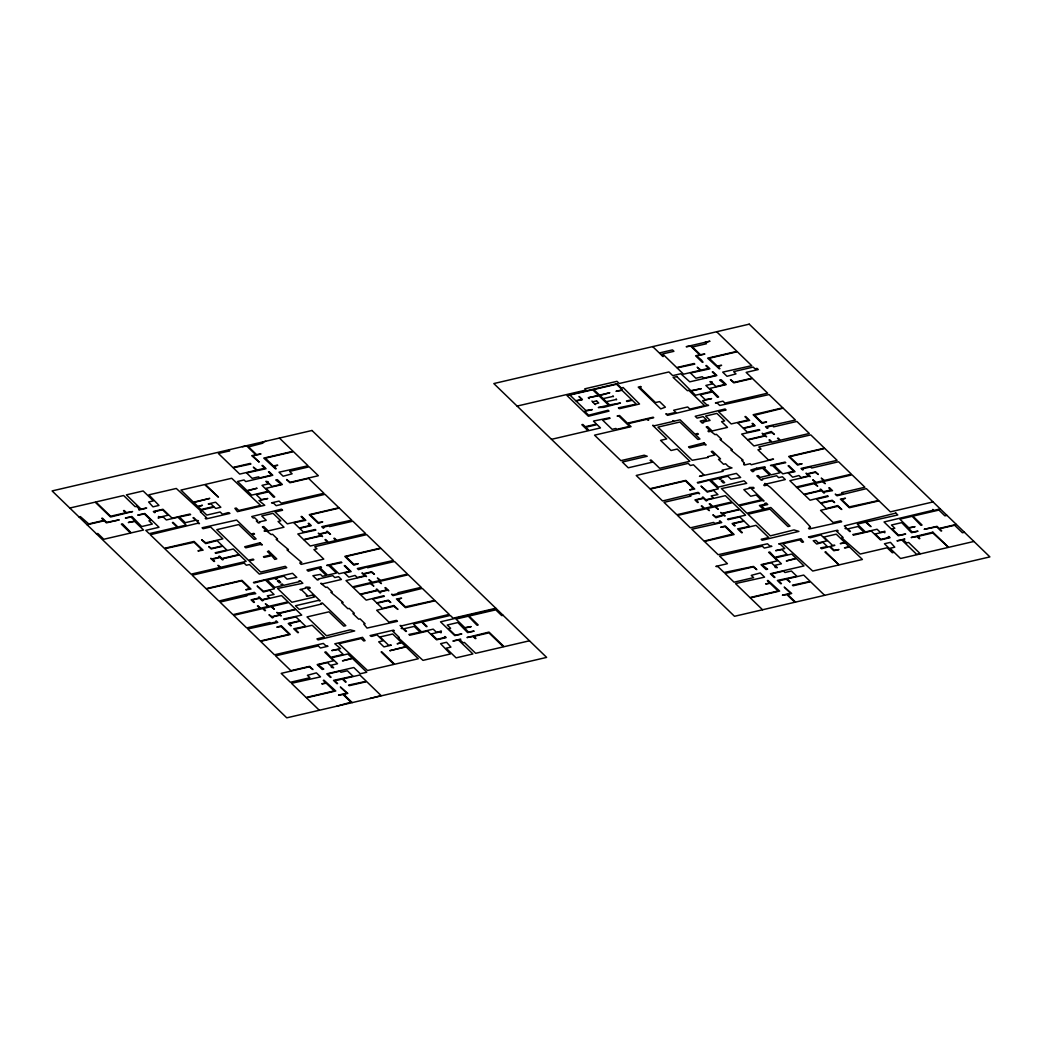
<?xml version="1.0" encoding="UTF-8"?>
<svg xmlns="http://www.w3.org/2000/svg" width="1042" height="1042" viewBox="0 0 1042 1042"><rect width="100%" height="100%" fill="white"/><g stroke="black" fill="none" stroke-linecap="round" stroke-linejoin="round"><path stroke-width="1.5" d="M69.788 508.04L95.161 502.14L110.543 517.014L132.568 511.57L126.369 512.573L124.206 510.489L123.516 510.645L125.691 512.742L110.595 516.246L95.838 501.97L123.62 495.51L135.121 506.646L136.502 506.321L139.745 509.473C133.988 511.479 156.691 505.683 141.113 509.147L126.356 494.872L143.158 490.964L153.408 500.876L148.602 501.997L152.966 506.829L158.97 505.435L148.863 494.833L176.293 488.464L201.301 511.414L200.272 511.648L206.759 517.913L205.209 518.278L205.938 518.968L229.904 513.393L228.224 512.599L222.519 514.253L220.175 511.974L206.811 515.087L201.562 510.007L214.248 507.063L215.707 508.47L220.852 507.272L215.616 502.218L208.244 503.924L210.836 503.755L213.714 506.555L201.028 509.499L198.149 506.712L202.409 505.292L197.785 506.36L193.812 502.518L209.742 498.389L193.447 502.179L180.943 490.079L204.61 484.582L218.429 497.125L205.287 484.426L231.689 478.278L260.578 505.396L238.774 510.463L236.247 508.027L234.88 508.34L237.446 511.648L264.733 505.292L258.989 500.577L267.742 498.532L261.373 499.587L256.319 494.703L268.667 491.824L273.564 497.177L274.762 496.904L265.918 488.346L282.382 484.517L277.328 479.633L275.778 479.997L281.327 484.335L272.079 486.484L267.742 482.303L268.237 481.756L265.879 481.326L268.497 483.853L261.985 485.364L268.12 491.303L251.669 495.132L247.332 490.938L257.087 488.242L246.98 490.587L237.55 481.482L244.049 479.958L245.73 481.573L272.809 475.269L269.11 471.7L268.432 471.857L271.767 475.087L259.692 477.887L258.611 476.845L252.164 478.343L246.576 472.938L266.049 468.731L262.61 465.409L261.933 465.566L264.733 468.275L257.179 470.033L253.336 467.142L256.501 470.189L239.699 474.097L233.2 467.819L250.953 464.016L250.327 463.403L232.835 467.467L218.403 453.504L229.722 450.873L228.68 449.87M517.092 406.08L585.995 390.06L584.718 388.835L616.981 381.333L619.235 383.508L668.925 371.955L672.728 375.628L680.804 373.739L689.778 381.828L716.857 375.537L712.975 371.786L712.285 371.942L715.815 375.341L703.741 378.155L702.295 376.748L695.848 378.246L690.442 373.023L709.915 368.816L706.476 365.495L705.799 365.651L708.586 368.36L701.045 370.118L697.202 367.227L700.367 370.275L683.565 374.182L677.066 367.904L694.819 364.101L694.193 363.489L676.701 367.552L662.621 353.941L673.94 351.31L672.494 349.904L659.807 352.86L663.077 356.598L652.709 346.608M78.945 516.897L80.325 516.572L88.765 523.918L103.848 520.414L101.686 518.317L102.376 518.161L106.701 522.342L119.231 519.867L106.375 522.863L104.213 520.766L87.072 524.751M589.29 398.591L588.756 398.07M612.983 396.012L613.451 396.611M591.96 401.014L592.768 401.795M603.136 398.617L613.191 396.364M616.109 399.034L616.617 399.685M606.327 401.704L616.382 399.451M595.503 404.596L594.8 403.918M96.463 533.83L97.831 533.504L103.783 539.261L130.524 533.048L121.328 524.139L122.526 523.865L131.214 532.879L143.562 530.013L134.718 521.469L128.348 522.511L135.043 520.961L131.071 517.119L125.392 518.004L131.904 516.493L141.686 526.549L152.314 524.087L148.915 520.805L150.973 520.323L144.434 514.006L137.739 515.126L144.76 513.498L159.022 527.278L145.789 530.365L149.214 533.673L177.192 527.174L172.412 522.55L173.089 522.394L177.882 527.018L186.101 525.103L177.987 517.249L166.329 519.958L163.086 516.819L158.11 517.965L159.296 517.262L158.475 516.48L159.973 517.106L168.205 515.191L162.617 509.772L154.385 511.687L155.193 512.482L154.516 512.638L153.33 511.505L162.93 509.264L172.138 518.174L189.97 514.032L190.595 514.631L179.354 516.923L185.307 522.68L195.596 520.297L192.978 517.757L193.669 517.6L196.469 520.31L198.397 520.726L196.847 521.091L199.465 523.618L197.459 523.318L150.295 534.728L164.376 548.339L194.072 541.436L203.099 550.163L197.928 550.931L201.692 549.616L194.112 542.296L164.74 548.691L191.09 574.168L220.096 567.421L217.934 565.324L220.787 567.265L246.159 561.364L239.478 554.904L222.337 558.89L223.144 559.671L222.454 559.841L220.018 557.483L212.477 559.241L214.639 561.325L213.962 561.495L210.705 558.343L212.112 558.89L219.667 557.131L218.846 556.35L219.536 556.181L221.972 558.538L239.113 554.552L233.343 548.965L215.785 553.38L215.147 552.768L226.804 550.059L222.832 546.216L211.174 548.926L208.739 546.568L211.5 548.418L222.48 545.865L217.062 540.629L205.678 543.611L201.614 539.678L205.73 542.83L222.871 538.844L210.601 526.978L203.06 528.737L202.07 527.773L236.625 520.062L251.057 534.025L253.805 533.387L254.522 534.09L251.786 534.728L256.111 538.909L254.053 539.391L238.709 524.556L216.775 529.662L248.361 560.205L253.154 559.085L253.87 559.788L249.077 560.896L260.63 572.071L285.313 566.327L286.758 567.721L259.328 574.103L249.442 564.543L246.355 565.259L244.154 563.123L192.171 575.21L206.069 588.652L241.939 580.316L250.953 589.043L245.795 589.811L249.546 588.496L241.614 580.824L206.433 589.004L218.885 601.052L254.391 592.351L255.746 593.666L246.199 595.125L246.915 595.829L219.966 602.094L232.965 614.663L259.914 608.398L257.387 605.949L258.064 605.793L260.591 608.228L268.146 606.483L265.345 603.774L268.823 606.314L288.022 601.859L281.522 595.568L262.324 600.036L262.962 600.648L262.271 600.804L259.653 598.277L252.112 600.036L254.456 602.302L253.779 602.458L251.07 599.84L259.302 597.926L258.481 597.144L259.171 596.975L261.972 599.684L269.513 597.939L267.338 595.842L274.033 594.5L269.709 590.306L263.379 591.999L257.153 585.982L263.522 591.309L274.489 588.769L265.463 580.042L254.079 583.012L253.44 582.4L292.528 573.308L296.762 577.398L287.071 579.131L283.997 576.161L276.117 577.997L277.107 578.948L275.739 579.274L274.736 578.31L267.195 580.068L274.775 587.401L282.317 585.643L280.962 584.341L282.343 584.015L283.698 585.33L299.458 581.657L298.82 581.032L300.187 580.707L302.818 583.26L277.589 588.47L291.851 602.263L314.476 597.001L312.496 595.086L307.012 596.35L306.192 595.568L307.221 595.334L301.815 590.098L299.966 589.551L306.14 588.118L305.423 587.414L306.791 587.102L309.565 587.31L310.295 588.014L307.546 588.652L320.181 600.869L318.084 600.492L295.459 605.754L299.197 609.375L321.704 603.982L320.975 603.279L322.343 602.966L345.814 625.656L343.756 626.125L328.959 611.823L307.012 616.929L326.498 635.776L350.138 629.837L354.697 630.944L318.018 639.905L316.937 638.863L324.479 637.105L312.209 625.239L295.068 629.225L298.494 632.546L297.817 632.702L293.753 628.782L305.684 626.32L300.265 621.084L289.285 623.637L291.369 625.643L290.679 625.812L288.243 623.455L299.901 620.745L295.928 616.903L284.271 619.612L283.645 619L301.737 615.119L295.967 609.531L278.826 613.517L281.262 615.874L279.764 615.249L272.223 617.007L272.939 617.698L272.262 617.867L269.005 614.715L271.858 616.656L279.399 614.897L276.781 612.37L278.461 613.165L295.602 609.179L288.751 602.55L271.61 606.535L274.398 609.244L270.92 606.691L263.379 608.45L265.541 610.547L264.85 610.703L262.688 608.606L233.682 615.353L246.68 627.922L269.995 622.504L270.712 623.194L276.404 621.879L275.687 621.175L276.364 621.019L277.81 622.413L247.762 628.964L260.213 641.012L289.22 634.265L281.275 626.594L276.807 627.193L281.249 625.734L290.262 634.461L260.578 641.364L274.476 654.806L323.359 643.435L325.885 645.871L327.983 646.248L320.441 648.007L318.279 645.91L275.557 655.848L290.9 670.683L309.617 666.333L312.952 669.563L309.292 666.841L281.184 673.379L290.379 682.276L309.93 677.73L307.403 675.294L316.39 672.871L320.532 676.883L291.46 683.318L306.087 697.463L334.195 690.924L326.263 683.239L321.783 683.852L325.899 682.888L323.28 680.361L323.971 680.205L335.758 690.989L306.439 697.814L319.321 710.266M551.492 439.333L600.492 427.923L597.053 424.615L585.747 427.246L588.443 429.864L587.428 430.099L581.827 424.693L582.856 424.446L585.2 426.712L596.519 424.081L593.445 421.124L594.474 420.877L609.583 417.803L610.117 418.324L602.576 420.082L612.149 429.33L615.913 428.457L616.812 429.33L629.498 426.373L619.039 416.253L617.125 416.045L619.521 415.484L627.466 423.169L653.178 417.191L653.725 417.712L647.551 419.144L648.619 420.173L646.522 419.392L628 423.69L631.074 426.66L594.526 435.165L620.876 460.642L644.19 455.224L647.212 456.253L622.321 462.036L628.274 467.793L652.136 462.244L650.091 460.264L651.12 460.03L659.664 468.288L689.83 461.267L677.209 449.05L671.035 450.496L660.563 440.362L666.737 438.929L652.644 425.305L654.402 425.774L673.614 421.32L672.871 420.603L674.63 421.072L680.126 419.796L694.923 434.11L697.658 433.472L698.387 434.175L695.639 434.814L699.977 438.995L697.919 439.477L679.866 422.023L657.932 427.129L692.214 460.29L708.365 457.399L707.648 456.696L714.851 455.028L711.243 451.538L712.611 451.212L720.556 458.897L718.498 459.366L723.552 464.263L725.61 463.781L728.488 466.569L732.005 467.923L722.067 470.229L723.148 471.284L699.469 476.35L703.91 474.892L693.477 464.797L690.39 465.513L688.189 463.39L636.219 475.478L649.934 488.737L685.792 480.401L694.727 489.037L689.661 489.896L693.412 488.581L685.467 480.909L650.299 489.089L662.569 500.955L698.166 492.358L699.599 493.752L698.101 493.127L689.882 495.041L690.963 496.083L664.014 502.348L676.831 514.748L703.78 508.47L701.253 506.034L701.93 505.878L704.457 508.314L711.999 506.568L709.211 503.859L709.889 503.703L712.689 506.399L731.888 501.931L725.388 495.653L706.189 500.121L706.828 500.733L706.137 500.889L703.519 498.363L695.978 500.108L698.322 502.387L697.632 502.544L694.936 499.926L703.155 498.011L702.347 497.229L703.037 497.06L705.825 499.769L713.379 498.011L711.204 495.927L717.899 494.585L713.575 490.391L707.231 492.084L701.006 486.067L707.375 491.394L718.355 488.854L709.328 480.128L697.945 483.097L697.306 482.485L736.394 473.394L740.641 477.497L730.924 479.216L727.863 476.246L719.97 478.083L721.077 479.138L719.696 479.463L718.602 478.395L711.061 480.154L718.277 487.135L744.066 480.805L746.697 483.358L721.455 488.555L738.609 505.136L761.233 499.873L756.179 494.989L750.696 496.266L743.832 489.636L750.006 488.203L749.302 487.513L753.431 487.395L754.161 488.099L751.412 488.737L764.047 500.955L761.949 500.577L739.325 505.839L746.906 513.172L763.356 509.343L759.397 505.5L765.557 504.067L764.841 503.364L766.209 503.052L767.746 504.536L761.481 505.878L764.737 509.017L770.819 507.493L790.031 526.08L787.973 526.562L769.934 509.108L747.987 514.214L770.364 535.862L794.004 529.922L798.914 531.381L762.158 540.251L761.168 539.3L768.709 537.542L756.075 525.324L738.934 529.31L742.36 532.631L741.67 532.788L737.619 528.854L749.537 526.405L744.131 521.169L733.151 523.722L735.235 525.728L734.545 525.897L732.109 523.54L743.767 520.831L739.794 516.988L728.137 519.697L727.511 519.085L745.603 515.204L739.833 509.616L722.692 513.602L725.128 515.959L723.63 515.334L715.932 517.77L712.871 514.8L715.724 516.741L723.265 514.982L720.647 512.456L722.327 513.25L739.468 509.264L732.617 502.635L715.463 506.62L718.264 509.33L714.786 506.777L707.244 508.535L709.407 510.632L706.554 508.691L677.547 515.438L690.364 527.838L713.679 522.407L714.76 523.462L720.452 522.133L719.371 521.091L720.048 520.922L721.767 522.589L691.81 529.232L704.079 541.098L732.721 533.999L725.141 526.679L720.673 527.278L725.193 525.897L734.128 534.546L704.444 541.449L718.159 554.709L767.498 543.781L769.751 545.956L771.848 546.334L764.307 548.092L762.314 546.177L719.605 556.102L727.446 563.696L715.828 566.405L718.094 566.744L724.073 572.514L753.483 566.418L756.818 569.648L753.158 566.926L725.037 573.465L734.063 582.191L753.613 577.646L751.256 575.379L760.243 572.957L764.581 577.151L735.509 583.585L749.953 597.548L778.061 591.009L770.116 583.325L765.649 583.937L769.764 582.973L767.329 580.628L768.006 580.459L779.624 591.075L750.305 597.9L762.588 609.765M796.348 486.953L815.547 482.485L812.747 479.776L816.238 482.329L823.779 480.57L821.252 478.122L824.456 480.414L851.379 474.149L838.563 461.762L811.653 468.014L810.559 466.972L802.34 468.887L803.239 469.76L802.548 469.916L801.024 468.431L837.117 460.356L824.847 448.49L789.706 456.67L797.638 464.341L802.119 463.742L797.586 465.123L788.651 456.474L824.482 448.151L810.767 434.879L758.823 446.966L761.025 449.089L757.938 449.805L768.371 459.9L773.529 459.131L751.269 464.745L750.188 463.69L744.353 465.045L743.623 464.354L744.665 464.107L743.571 463.065L744.262 462.908L741.735 460.46L743.089 460.147L730.911 449.988L732.266 449.675L720.074 439.516L721.442 439.203L716.388 434.319L715.02 434.631L710.735 431.297L708.677 431.779L707.948 431.075L710.006 430.607L706.202 426.92L707.57 426.595L712.103 430.984L727.524 427.389L721.572 421.632L724.659 420.916L716.896 413.413L705.59 416.045L710.097 420.408L702.894 422.075L703.597 422.765L702.23 423.078L700.172 421.085L706.437 419.744L703.181 416.605L697.098 418.129L695.209 416.292L725.102 408.998L726.105 409.975L718.563 411.72L731.197 423.938L748.338 419.952L744.913 416.644L745.59 416.474L749.654 420.408L737.723 422.857L743.141 428.093L754.108 425.54L752.037 423.534L752.728 423.378L755.163 425.735L743.506 428.444L747.466 432.287L759.123 429.565L759.761 430.177L741.657 434.071L747.44 439.646L764.581 435.66L762.145 433.303L763.643 433.928L771.327 431.492L774.401 434.462L771.549 432.534L764.007 434.28L766.612 436.806L764.945 436.012L747.791 439.998L753.939 445.937L771.08 441.951L768.996 439.945L769.686 439.776L772.122 442.134L779.663 440.375L777.501 438.291L778.192 438.122L780.354 440.219L809.321 433.485L796.869 421.437L773.594 426.855L772.513 425.813L766.821 427.129L767.902 428.184L767.212 428.34L765.492 426.686L795.424 420.043L783.154 408.177L754.538 415.263L762.119 422.596L766.599 421.984L762.067 423.365L753.132 414.729L782.789 407.826L769.074 394.566L719.762 405.481L717.508 403.306L715.424 402.928L722.966 401.17L724.945 403.098L767.628 393.173L752.467 378.507L733.789 382.857L730.442 379.627L734.115 382.349L752.116 378.155L746.137 372.385L758.276 369.558L757.039 368.373L755.02 368.842L753.197 367.084L733.659 371.629L736.004 373.896L727.016 376.305L722.692 372.124L751.751 365.69L737.319 351.727L709.198 358.266L717.143 365.937L721.624 365.325L717.508 366.289L719.944 368.647L719.254 368.803L707.648 358.188L736.954 351.375L716.649 331.734M797.065 487.643L814.219 483.657L817.696 486.21L814.896 483.501L822.438 481.743L825.29 483.683L823.128 481.586L852.096 474.852L864.912 487.239L841.636 492.658L842.717 493.7L837.026 495.028L835.254 494.142L836.973 495.797L866.358 488.633L878.627 500.499L849.295 506.894L841.715 499.561L845.466 498.258L840.399 499.105L849.334 507.754L878.992 500.85L890.376 511.856L933.059 501.931M495.836 608.268L453.14 618.193L450.287 615.431L422.349 621.931L427.103 626.529L426.425 626.685L421.645 622.061L413.413 623.976L421.528 631.83L433.212 629.147L436.455 632.286L441.43 631.126L440.245 631.843L441.17 632.741L439.555 631.999L431.336 633.914L436.924 639.319L445.155 637.404L444.465 636.74L445.142 636.571L446.197 637.6L436.598 639.827L427.572 631.1L409.74 635.255L408.907 634.448L420.16 632.155L414.195 626.398L403.905 628.782L406.523 631.322L405.833 631.478L403.059 628.795L401.144 628.378L402.694 628.013L400.076 625.487L402.082 625.773L449.206 614.376L435.126 600.765L405.468 607.668L396.442 598.942L401.6 598.173L397.849 599.476L405.429 606.809L434.761 600.413L422.31 588.378L393.016 595.62L391.571 594.227L392.977 594.761L398.669 593.445L397.953 592.742L421.228 587.323L408.23 574.767L379.262 581.501L381.424 583.598L378.572 581.657L371.03 583.416L373.831 586.125L370.353 583.572L353.212 587.558L360.063 594.187L377.204 590.202L376.214 589.251L376.904 589.082L379.522 591.622L387.064 589.863L384.889 587.766L385.579 587.61L388.822 590.749L387.416 590.215L379.874 591.96L380.695 592.755L380.004 592.911L377.569 590.553L360.428 594.539L366.198 600.127L383.756 595.724L384.394 596.324L372.736 599.046L376.709 602.875L388.366 600.166L390.802 602.523L388.041 600.674L377.061 603.227L382.479 608.463L393.863 605.493L397.927 609.414L393.811 606.262L376.67 610.247L388.94 622.113L396.481 620.368L397.471 621.319L367.031 628.079L363.762 624.08L365.117 623.767L360.063 618.87L358.708 619.195L352.925 613.608L354.293 613.282L349.239 608.398L347.885 608.723L341.737 602.784L343.105 602.471L330.913 592.312L332.268 591.999L327.214 587.115L325.859 587.428L320.741 583.312L322.929 583.78L341.437 579.469L338.546 576.682L334.782 577.555L332.789 575.64L318.044 579.065L318.683 579.678L317.315 579.99L312.913 575.731L320.454 574.389L322.434 576.317L326.211 575.431L318.631 568.111L308.211 571.198L306.934 569.961L320.819 566.731L321.535 567.434L319.998 567.786L327.579 575.119L336.488 573.048L328.907 565.715L326.654 565.376L341.216 561.99L341.854 562.602L329.923 565.051L338.95 573.777L349.917 571.224L344.238 565.728L344.915 565.559L351.141 571.589L344.446 572.931L348.783 577.112L355.114 575.431L357.289 577.515L364.83 575.77L361.939 572.97L363.528 573.686L371.76 571.771L374.456 574.389L371.434 572.279L363.892 574.038L366.497 576.565L365.182 576.109L345.983 580.576L352.483 586.867L371.681 582.4L368.881 579.691L372.372 582.244L379.913 580.485L377.386 578.036L380.604 580.329L407.513 574.064L394.514 561.495L367.605 567.76L366.875 567.056L358.513 569.661L357.341 568.528L393.433 560.453L380.981 548.405L345.84 556.584L353.785 564.256L358.253 563.657L353.902 565.207L344.798 556.389L380.617 548.066L366.719 534.624L314.775 546.698L316.976 548.834L313.902 549.551L323.788 559.111L301.164 564.373L299.718 562.98L301.763 562.498L287.045 549.902L288.413 549.59L276.221 539.43L277.576 539.118L272.522 534.233L271.18 534.546L266.869 531.212L264.082 530.99L266.14 530.521L262.35 526.848L263.73 526.536L268.237 530.899L284.01 527.226L278.058 521.469L280.793 520.831L273.03 513.328L261.724 515.959L266.231 520.323L259.028 521.99L259.758 522.693L258.377 523.006L256.306 521L257.674 520.687L254.613 517.718L253.245 518.043L251.708 516.558L281.522 509.186L282.603 510.241L275.062 511.987L287.332 523.852L304.472 519.867L301.047 516.558L301.724 516.389L305.788 520.323L293.857 522.771L299.275 528.007L310.242 525.455L308.171 523.449L308.862 523.292L311.298 525.65L299.64 528.359L303.613 532.202L315.27 529.479L315.895 530.091L297.804 533.986L303.574 539.561L320.715 535.575L318.279 533.217L319.777 533.843L327.318 532.097L326.602 531.394L327.279 531.238L330.535 534.377L327.683 532.449L320.141 534.194L322.577 536.552L321.079 535.927L303.938 539.912L310.255 546.021L327.396 542.035L324.961 539.678L325.638 539.522L328.438 542.231L335.98 540.472L333.818 538.375L334.508 538.219L336.67 540.316L365.638 533.569L352.821 521.182L329.546 526.601L328.829 525.897L323.137 527.226L323.854 527.916L323.163 528.086L321.731 526.679L351.74 520.14L339.288 508.092L310.321 514.826L318.266 522.511L322.733 521.899L318.292 523.371L309.266 514.644L338.924 507.741L325.026 494.312L276.169 505.67L273.642 503.221L271.545 502.843L279.1 501.085L281.262 503.182L323.945 493.257L308.614 478.421L289.923 482.772L286.589 479.541L290.249 482.264L318.357 475.725L309.161 466.816L289.611 471.362L292.138 473.81L283.15 476.22L279.009 472.208L308.08 465.774L293.453 451.642L265.345 458.18L273.278 465.852L277.758 465.253L273.642 466.204L276.26 468.731L275.57 468.9L263.782 458.102L293.089 451.29L279.412 438.07M496.409 608.815L440.519 621.813L454.781 635.607L461.801 633.966L455.093 635.099L448.568 628.769L450.626 628.3L447.226 625.018L457.855 622.543L467.637 632.611L474.149 631.1L468.47 631.986L464.498 628.144L471.192 626.594L464.823 627.636L455.979 619.078L468.327 616.213L477.015 625.239L478.213 624.953L469.004 616.056L495.758 609.831L501.71 615.588L503.078 615.275M940.262 508.9L933.827 510.398L932.837 509.434L933.098 510.267L884.033 521.977L898.295 535.77L905.667 534.051L898.621 535.262L892.082 528.945L894.831 528.307L891.431 525.025L901.721 522.628L911.503 532.696L918.015 531.186L912.336 532.071L908.363 528.229L915.045 526.679L908.689 527.721L899.845 519.163L912.193 516.298L920.881 525.324L922.079 525.038L912.87 516.142L938.933 510.072L944.886 515.842L946.944 515.36M956.335 524.439L939.194 528.424L937.019 526.327L924.163 529.323L936.693 526.835L941.03 531.029L941.721 530.86L939.545 528.776L954.641 525.259L962.391 532.762L964.449 532.293M529.479 640.791L504.107 646.691L488.985 632.077L466.972 637.535L473.159 636.519L475.334 638.616L476.012 638.459L473.85 636.362L488.932 632.859L503.416 646.861L475.647 653.308L464.406 642.458L463.039 642.771L459.796 639.632C465.592 637.626 442.824 643.409 458.415 639.944L472.899 653.946L456.096 657.854L446.132 648.215L450.925 647.108L446.575 642.276L440.571 643.669L450.391 653.985L422.974 660.367L398.239 637.691L399.268 637.443L392.782 631.178L394.332 630.827L393.602 630.123L370.066 635.594L371.747 636.402L377.009 634.852L383.156 640.778L378.689 641.82L383.925 646.887L391.297 645.167L388.705 645.337L380.043 636.962L392.73 634.005L401.391 642.393L397.132 643.813L401.756 642.732L405.729 646.574L389.799 650.716L406.093 646.926L418.311 658.739L394.657 664.249L381.802 651.81L381.112 651.979L393.967 664.405L367.526 670.501L338.963 643.695L361.183 638.525L363.71 640.973L365.091 640.661L362.525 637.352L334.808 643.8L340.552 648.528L331.799 650.56L338.168 649.518L343.222 654.402L330.874 657.268L325.977 651.914L324.778 652.201L333.622 660.745L317.159 664.575L322.212 669.459L323.762 669.107L318.201 664.77L327.462 662.608L331.799 666.802L331.304 667.349L333.648 667.779L331.043 665.239L337.556 663.728L331.408 657.789L347.833 653.972L352.209 658.153L342.453 660.862L352.561 658.505L366.771 672.246L360.258 673.757L353.811 667.531L326.732 673.822L330.431 677.404L331.109 677.248L327.774 674.018L339.835 671.204L340.929 672.259L347.364 670.761L352.964 676.167L333.492 680.374L336.918 683.682L337.608 683.526L334.808 680.817L342.349 679.071L345.514 682.119L346.204 681.963L343.039 678.902L359.842 674.995L366.341 681.286L348.575 685.089L349.213 685.701L366.693 681.637L381.138 695.6L370.066 698.453M973.931 541.449L900.548 558.512L889.998 548.3L894.791 547.193L890.441 542.361L884.437 543.755L893.463 552.481L892.291 552.742L887.159 547.779L860.197 554.044L841.78 537.867L843.147 537.555L836.648 531.264L838.185 530.912L837.468 530.209L808.501 536.943L810.181 537.75L820.875 534.937L827.009 540.863L818.439 542.856L815.912 540.42L813.242 540.72L816.681 544.028L822.919 542.257L827.439 546.62L820.64 547.871L821.565 548.756L829.51 546.568L833.834 550.762L838.979 549.564L834.16 550.254L830.187 546.412L834.824 545.331L832.571 545.422L823.909 537.047L836.257 534.168L844.919 542.556L840.282 543.624L845.283 542.895L849.243 546.737L844.45 547.858L849.608 547.089L862.424 559.476L812.708 571.042L782.816 543.781L799.618 539.873L802.145 542.322L803.525 542.009L800.959 538.701L778.674 543.885L780.419 544.341L784.756 548.535L775.665 550.645L782.021 549.603L787.075 554.487L774.74 557.353L769.843 552L768.631 552.286L777.475 560.83L761.025 564.66L766.078 569.544L767.615 569.192L762.067 564.855L771.327 562.693L775.665 566.887L775.157 567.434L777.332 567.682L774.896 565.324L781.422 563.813L775.274 557.874L791.738 554.057L796.062 558.238L786.319 560.948L796.427 558.59L804.007 565.923L770.403 573.738L774.284 577.489L774.974 577.333L771.458 573.921L783.519 571.12L784.965 572.514L791.412 571.016L796.83 576.252L777.358 580.459L780.784 583.767L781.474 583.611L778.674 580.902L786.215 579.157L790.057 582.048L786.905 578.987L803.708 575.08L810.207 581.371L792.441 585.174L793.079 585.786L810.559 581.723L824.639 595.334M795.502 602.107L787.557 594.422L791.673 593.471L784.222 587.089L790.617 593.276L782.399 595.19L786.866 594.591L794.812 602.263M581.879 399.242L579.026 396.481L581.736 399.268M265.71 441.248L262.258 442.433L262.975 443.137L248.595 446.914L256.527 454.599L261.008 453.986L252.776 455.901L259.184 462.101L251.734 455.706L255.85 454.755L246.824 446.028L242.395 446.679M352.235 702.608L343.691 694.35L347.807 693.386L340.356 687.004L346.765 693.204L338.533 695.105L343 694.506L350.946 702.178L336.813 706.189M749.224 324.166L493.817 383.56L734.493 616.291L989.9 556.897L749.224 324.166M311.988 430.489L52.1 490.925L286.758 717.834L546.646 657.398L311.988 430.489M705.069 342.336L686.209 346.726L690.69 346.113L699.716 354.84L695.6 355.791L702.36 362.342L703.05 362.186L701.487 360.05L696.642 355.986L704.874 354.072L700.393 354.684L692.461 346.999L706.515 343.73L705.069 342.336M709.732 341.255L705.76 342.18L709.732 341.255M616.89 383.73L569.57 394.736L575.705 400.675L582.413 399.542L576.07 401.027L585.812 410.444L592.351 409.571L584.64 411.369L588.613 415.211L608.137 410.235L609.036 411.108L589.42 415.992L588.391 416.227L567.095 395.634L592.729 389.786L598.512 395.374L588.222 397.757L598.863 395.726L608.619 405.143L598.329 407.539L603.852 407.331L620.472 403.033L609.635 404.908L599.892 395.478L609.817 392.743L599.541 395.126L593.758 389.552L616.564 384.251L622.335 389.825L615.991 391.31L622.009 390.333L631.752 399.763L626.437 401.001L626.984 401.522L632.299 400.284L636.271 404.127L618.427 407.839L619.326 408.711L639.554 404.009L623.09 387.507L621.488 388.184L616.89 383.73M676.844 376.566L673.145 377.425L687.459 390.698L688.84 390.385L704.626 405.651L689.882 409.089L687.694 406.979L673.64 410.248L675.828 412.358L667.596 414.273L665.812 413.778L667.453 415.367L708.599 405.377L706.841 404.921L702.516 400.74L711.595 398.617L705.239 399.672L700.185 394.788L712.533 391.909L717.43 397.262L718.628 396.989L709.784 388.432L726.248 384.602L721.194 379.718L719.644 380.083L725.193 384.42L715.945 386.569L711.608 382.388L712.103 381.828L709.928 381.58L712.363 383.938L705.851 385.449L711.986 391.388L695.535 395.218L691.198 391.024L701.318 388.679L690.833 390.672L676.844 376.566M640.609 386.53L638.212 387.09L660.758 408.881L665.382 407.188L659.599 401.6L655.483 402.551L639.788 387.377L641.156 387.051L640.609 386.53M596.571 400.91L592.468 401.86L594.63 403.957L598.746 403.007L596.571 400.91M260.083 542.752L244.675 546.763L245.756 547.818L260.148 544.471L262.324 544.914L260.083 542.752M703.949 442.837L688.541 446.849L689.622 447.904L704.014 444.556L706.111 444.934L703.949 442.837M268.823 551.205L267.442 551.518L270.985 554.943L263.444 556.688L264.16 557.392L271.702 555.633L274.736 559.385L276.781 558.903L268.823 551.205M756.609 468.262L750.8 470.046L752.48 471.674L753.848 471.362L752.884 470.424L762.497 468.197L769.712 475.178L760.113 477.405L758.185 475.543L756.818 475.868L761.285 480.18L762.653 479.867L761.91 479.151L776.655 475.725L778.648 477.64L782.412 476.767L785.303 479.554L766.782 483.866L764.711 483.501L765.779 484.53L763.721 485.012L764.437 485.702L767.186 485.064L770.403 487.356L803.239 519.111L810.142 526.601L809.452 526.77L810.533 527.812L808.475 528.294L809.204 528.984L841.702 521.755L840.712 520.792L833.17 522.55L820.536 510.333L837.677 506.347L841.793 509.499L837.729 505.578L826.345 508.548L820.927 503.312L831.894 500.759L834.655 502.609L832.219 500.251L820.562 502.96L816.602 499.131L828.26 496.409L827.622 495.81L810.064 500.212L804.294 494.624L821.435 490.639L823.87 492.996L824.548 492.84L823.74 492.045L832.506 490.665L829.445 487.695L828.755 487.851L830.93 489.948L823.375 491.707L820.757 489.167L820.08 489.336L821.07 490.287L803.929 494.273L789.849 480.662L809.048 476.194L810.363 476.65L807.745 474.123L815.3 472.365L818.322 474.475L815.612 471.857L807.394 473.771L805.987 473.237L808.683 475.855L801.142 477.601L798.98 475.504L792.649 477.197L788.312 473.016L795.007 471.674L788.781 465.644L788.104 465.813L793.783 471.31L782.816 473.863L773.789 465.136L785.72 462.687L785.082 462.075L770.507 465.461L772.773 465.8L780.002 472.781L771.08 474.852L763.864 467.871L765.401 467.519L764.685 466.816L756.609 468.262M278.735 580.524L277.354 580.85L279.347 582.765L280.715 582.439L278.735 580.524M722.51 480.531L721.142 480.857L723.304 482.941L724.672 482.615L722.51 480.531M895.846 513.081L844.307 525.91L846.56 528.099L845.01 528.45L846.938 528.88L849.738 531.576L850.415 531.42L847.797 528.893L858.087 526.497L864.039 532.254L852.799 534.546L853.437 535.158L871.255 531.016L880.464 539.912L890.063 537.685L888.891 536.552L888.201 536.708L889.021 537.49L880.79 539.404L875.202 533.999L883.421 532.084L884.918 532.709L884.111 531.928L884.945 531.29L880.321 532.371L877.077 529.232L865.42 531.941L857.292 524.087L865.524 522.172L870.995 526.64L866.202 522.016L897.8 514.969L895.846 513.081M825.681 551.921L824.99 552.078L838.836 564.647L825.681 551.921M932.851 532.175L911.177 537.529L917.025 536.604L919.2 538.701L919.878 538.545L917.715 536.448L932.798 532.944L948.285 547.089L932.851 532.175M904.664 539.053L896.954 540.837L901.942 540.121L916.739 554.422L920.164 553.628L908.624 542.452L906.553 542.934L903.31 539.795L904.664 539.053"/></g></svg>
